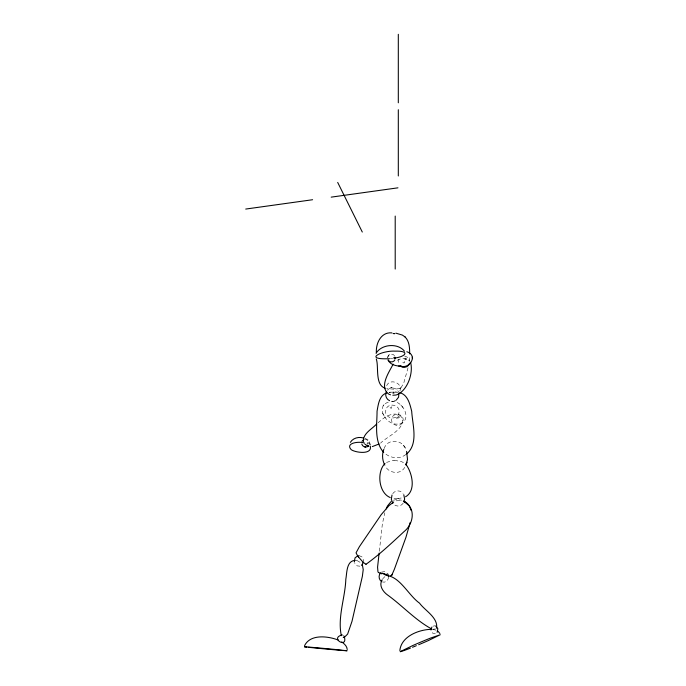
<?xml version="1.0" encoding="UTF-8"?>
<svg xmlns="http://www.w3.org/2000/svg" width="686" height="686" viewBox="0 0 686 686"><rect width="100%" height="100%" fill="white"/><g stroke="black" fill="none" stroke-linecap="round" stroke-linejoin="round"><path stroke-width="0.51" stroke-dasharray="3.43 2.57" d="M409.165 361.128L409.662 355.854M379.341 551.278L382.359 524.027L384.795 512.751M388.525 577.106C388.508 580.056 385.635 582.937 382.608 582.002M387.564 357.792C387.616 354.087 393.018 352.784 394.784 355.991M387.796 357.415L388.439 355.477L390.265 353.384M408.041 367.756L403.668 383.337L400.89 387.933M399.878 391.02C403.402 382.248 387.873 377.634 386.338 387.101M399.029 359.07L398.36 361.676L399.038 364.42M392.975 392.992L394.184 392.992M394.184 393.027L392.992 393.061M391.655 391.938L392.015 392.821A1.252 1.089 21.3 0 0 393.258 392.744L393.078 391.697A1.252 1.089 21.3 0 0 391.835 391.775L389.005 392.383L396.354 392.083M369.214 445.043C371.006 442.29 368.348 438.277 365.098 438.963M388.276 402.168C374.385 406.849 387.127 426.375 398.429 423.931C413.607 421.899 403.102 399.003 390.84 401.764M384.126 448.481C387.942 437.505 403.642 439.777 406.309 450.368M399.424 417.663L399.303 416.882A1.038 0.858 49.3 0 0 398.103 416.676L398.129 417.534A1.038 0.858 49.3 0 0 399.329 417.748M404.749 467.355C400.461 475.287 388.447 473.083 385.352 466.12M406.352 359.25L406.249 358.366A1.038 1.02 -88.7 0 0 404.937 358.418L404.98 359.353M384.074 404.611L383.045 405.846M392.718 493.714C394.973 490.053 400.727 489.941 403.085 493.56M403.197 503.198C401.207 506.328 396.491 507.048 393.798 504.424M382.737 578.778L384.897 576.609M387.324 390.223C390.334 386.527 396.834 387.573 398.566 391.998M378.123 422.765C383.688 417.663 393.618 410.237 400.993 416.368C408.127 428.253 386.604 436.528 380.55 443.165M400.95 387.899L399.664 388.602M405.898 454.492C399.809 459.388 390.72 458.368 384.983 453.437M397.914 418.854L397.966 417.731A1.252 1.226 -27.6 0 0 396.705 417.611L396.559 418.769A1.252 1.226 -27.6 0 0 397.82 418.889M397.211 360.27C400.924 357.946 406.284 357.981 409.559 361.068M367.267 442.401L367.182 443.242A1.029 0.858 49.3 0 0 368.373 443.542L368.468 442.719A1.029 0.858 49.3 0 0 367.276 442.419M381.442 572.124L385.009 571.575L387.899 574.096M396.148 500.84L401.404 500.463M435.344 633.598L432.703 633.195L431.305 631.472M432.926 626.172L434.975 625.795M386.501 462.415L393.301 460.375M399.758 388.568L394.193 389.219L386.664 388.55M435.627 628.951L432.977 629.225M393.43 500.214L396.311 499.554L401.49 500.18M397.837 498.559L401.97 497.873M392.735 358.324L390.274 358.632M359.893 566.173L357.157 565.881L354.593 562.966M393.593 401.224L391.852 401.276M393.37 460.375L394.381 460.323M398.575 498.516L397.691 498.568M354.842 560.385L356.934 560.548M394.013 498.276L397.486 498.576M394.416 460.323L401.584 461.652L405.057 463.47M359.001 555.506L362.311 557.101L363.683 560.942M395.496 391.946L398.206 392.392M404.646 356.051L407.818 357.423L409.739 360.973M433.055 629.525L436.03 630.185M357.046 560.573L360.905 562.812M366.95 443.928L367.61 444.228M365.184 438.68L368.699 441.33L370.809 445.103M342.94 635.176L343.54 635.588M400.916 405.134L401.747 406.086M402.107 406.506L402.965 407.493M405.023 447.718L403.222 445.214M382.582 413.144L384.126 415.93M406.292 359.301A1.038 1.02 -88.7 0 1 404.989 359.335M402.854 362.165L403.317 362.8A1.252 1.089 21.3 0 0 404.56 362.723L404.38 361.668A1.252 1.089 21.3 0 0 403.136 361.745L402.854 362.165M390.102 407.304L390.403 407.921A1.252 1.226 -27.6 0 0 391.672 408.05L391.809 406.892A1.252 1.226 -27.6 0 0 390.548 406.764L390.102 407.304M391.766 418.872C390.197 426.04 402.03 428.124 403.025 420.87C404.629 413.692 392.744 411.574 391.766 418.872M385.841 410.108C383.628 418.606 397.52 421.204 398.943 412.946C401.104 404.491 387.307 401.867 385.841 410.108M390.703 387.556L392.169 387.71L390.728 387.539"/><path stroke-width="1.03" d="M409.671 353.925C409.696 348.094 409.465 341.156 404.937 336.835M376.374 352.733C375.722 343.446 381.03 331.707 391.938 332.907M406.815 351.738C418.186 355.134 409.945 369.162 400.598 366.187M379.126 553.113L377.574 567.193L377.986 572.021M406.018 465.082L407.518 459.397L406.601 451.345M410.185 522.492L405.949 537.318L394.373 569.269L391.783 575.22L390.18 576.026M363.58 561.997L361.565 565.393M304.584 645.612C310.381 633.847 328.037 636.093 338.335 640.081M383.826 449.304C381.853 454.372 382.222 460.297 384.803 465.074M406.206 464.602L406.97 462.295M403.908 501.929L404.629 499.031L403.788 494.726M400.23 651.649L412.809 645.517A62.237 7.031 -23.2 0 1 419.412 642.662L426.315 639.781A52.05 5.882 -23.2 0 1 430.465 638.109L440.283 634.713L428.493 640.501A63.146 7.134 -23.2 0 1 418.657 644.729M391.998 495.009L391.312 499.288L392.846 503.378M409.602 363.22C408.676 367.13 403.377 368.802 400.384 366.101M376.065 353.324C381.442 344.098 397.837 342.717 404.466 351.206M392.529 573.933L391.775 575.237M386.235 508.901L387.419 506.045L391.063 501.577M393.91 357.783L394.141 357.475A1.029 1.02 -88.7 0 1 395.453 357.543L395.445 358.418A1.029 1.02 -88.7 0 1 394.75 358.675M386.458 391.483C384.657 394.733 386.158 399.218 389.571 400.701M436.63 628.162C438.088 617.443 425.08 610.754 419.498 603.123C408.787 595.577 400.384 577.329 387.084 575.537M382.213 579.79C378.535 585.201 382.917 591.666 387.453 594.899C402.459 605.678 415.107 619.887 431.365 628.796M361.968 441.321L364.052 439.254M437.111 632.355L437.865 628.728L435.644 625.984M431.854 627.09L430.971 630.014M394.887 359.918C393.61 362.491 389.597 362.628 388.156 360.133M350.357 442.341C352.938 438.002 358.752 436.502 363.4 438.011M393.147 364.163C389.082 372.224 378.921 386.432 388.525 393.961M380.696 572.733C378.235 575.177 378.655 579.867 381.716 581.625M396.285 400.084L398.575 397.194L398.918 393.258M376.605 424.042C372.086 429.033 362.551 433.663 363.434 441.638M368.639 445.814C366.607 448.052 362.465 446.998 361.779 444.048M393.687 501.989L389.065 505.565L381.262 514.577L359.378 546.708L356.043 552.839L357.749 556.114M384.983 463.496C376.554 471.788 378.543 492.865 390.24 497.564M393.232 333.49L394.716 333.585M394.699 333.653L393.25 333.559M406.644 453.961C418.709 443.782 412.466 424.771 411.703 411.317C409.954 404.354 407.913 394.716 399.801 392.709M405.546 496.784C416.522 490.567 412.089 472.122 405.598 463.959M379.049 444.005L372.292 446.603M344.432 637.277L347.63 634.07L351.987 621.362L362.362 576.343L363.228 569.56L362.345 564.775M394.767 400.873L395.273 400.65M386.741 392.906C379.195 395.316 378.26 404.646 377.051 411.24C377.077 424.763 373.947 441.458 383.723 452.528M358.083 555.6L355.039 557.881L354.328 561.971M396.628 394.879C407.638 390.566 413.572 372.901 410.545 362.242M365.998 564.278C379.452 554.64 391.835 542.918 404.037 531.616C413.529 524.113 416.273 508.026 404.123 501.526M343.815 637.405L344.389 637.294M394.004 358.126C405.315 357.012 411.017 350.692 394.99 351.138C381.81 350.409 362.577 359.867 389.494 358.709M395.951 395.042L392.829 395.222M245.717 209.059L312.602 199.729M331.184 197.139L397.966 187.827M304.541 646.804L308.417 647.052A31.667 0.952 5.3 0 1 315.346 647.635L317.541 647.824A56.715 1.706 5.3 0 1 321.614 648.193L323.766 648.39A61.26 1.844 5.3 0 1 334.554 649.41L347.116 650.774L342.554 650.482M432.086 629.319C419.369 629.268 401.199 636.231 399.852 650.542M343.223 637.388L343.72 637.414M354.842 560.385C346.267 561.148 347.005 573.162 345.83 579.181C345.187 597.9 337.358 617.126 341.336 635.69M388.087 359.97C390.025 364.489 395.436 365.93 399.947 366.127M365.99 564.286L363.151 562.34M398.677 366.024L401.867 366.281M341.834 650.422L336.706 649.994A50.678 1.526 5.3 0 1 332.29 649.599L324.941 648.93A60.171 1.809 5.3 0 1 317.918 648.261L309.892 647.455M309.729 647.438L309.249 647.387M308.94 647.352L308.486 647.31M306.848 647.13L304.575 646.838M400.281 651.7L404.226 650.491A33.108 3.739 -23.2 0 0 410.442 648.098M364.549 446.886L365.681 447.058M342.288 634.919C328.834 638.169 348.814 649.548 344.072 636.128M395.916 333.156L402.408 335.094L405.22 337.058M384.469 573.908C375.311 571.472 391.98 576.429 385.361 574.268M388.619 575.828L387.213 575.494M385.189 388.233C374.667 384.897 379.024 366.684 376.288 359.001M364.643 443.147C359.961 441.012 344.629 442.736 351.215 449.673C355.511 452.717 372.309 454.981 370.346 446.226M386.115 575.202L385.18 574.937M368.811 446.389L367.55 445.96M390.523 394.802L389.151 394.287M381.605 573.822L378.406 572.424M364.961 444.262L367.636 445.994M367.302 445.857L367.928 446.106M403.334 501.08C407.373 502.306 410.014 506.122 410.854 510.101M341.722 641.899C344.243 643.768 347.022 646.118 347.219 649.496M404.183 501.56L408.393 505.085M437.985 631.24L439.898 633.512M358.058 556.132L358.744 556.869M357.612 555.952L363.297 562.486M357.818 556.2L358.306 556.8M337.692 182.425L362.302 232.04M387.899 574.096L388.499 576.086M412.355 357.166L412.535 358.675M398.309 34.3L398.309 102.806M398.309 109.717L398.309 175.968M395.205 216.064L395.205 269.058M416.342 645.697A58.344 6.594 -23.2 0 1 412.509 647.267"/></g></svg>
